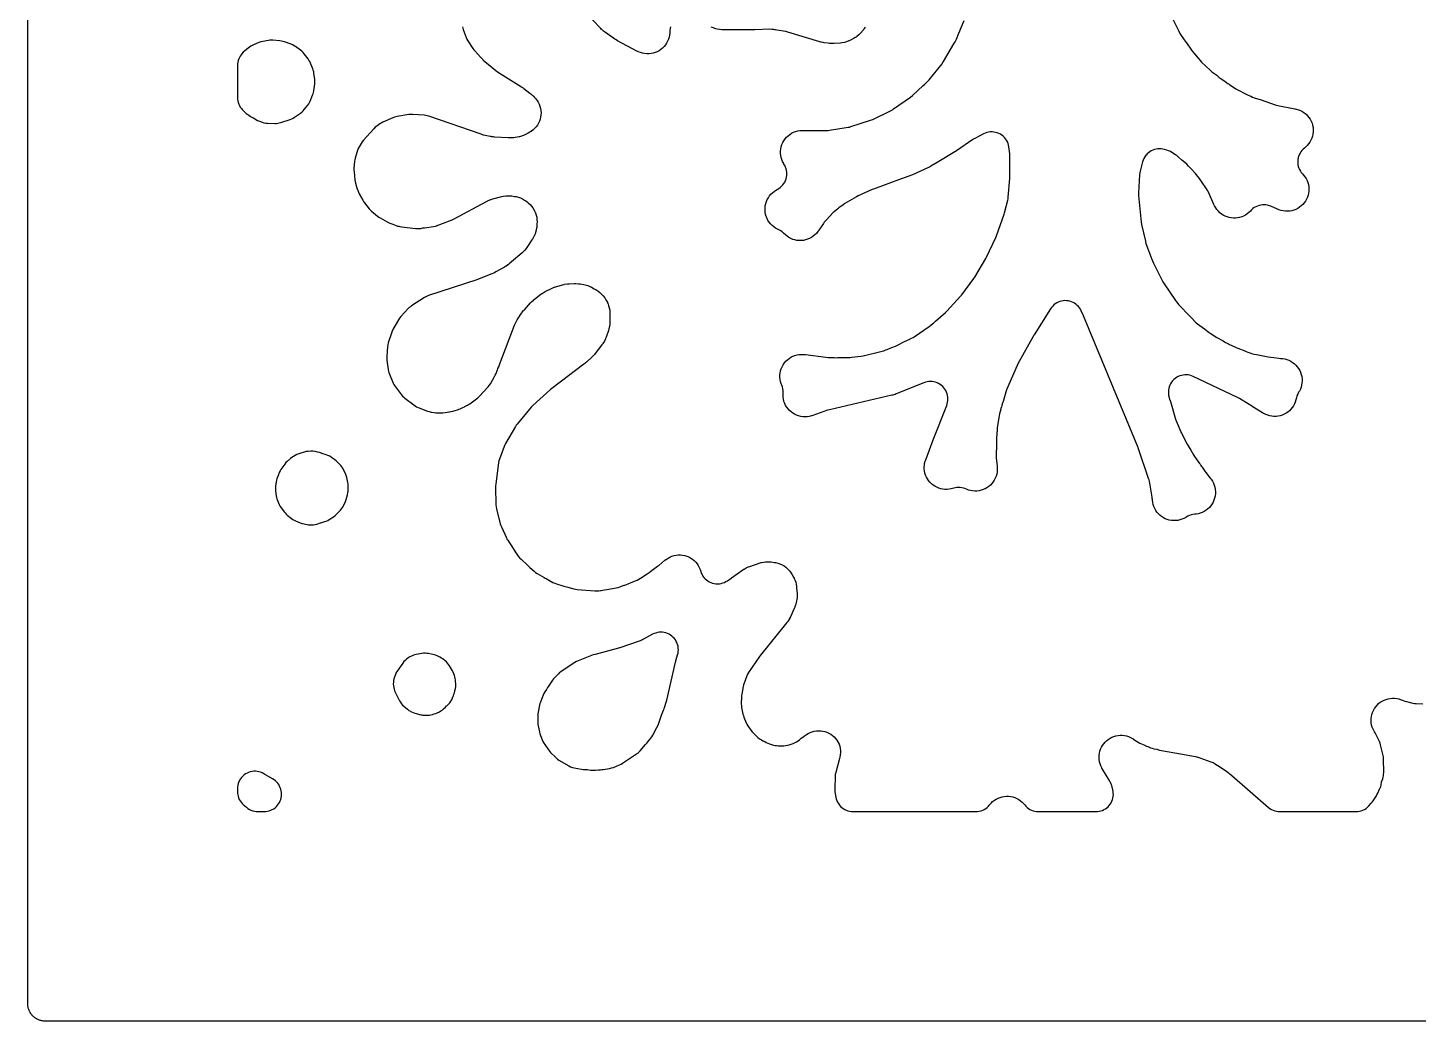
# Model space of a CAD drawing. Header units: millimetres. Extents: x 0 to 300, y 0 to 300.
# Drawn here: x -0.1 to 198.8, y -0.1 to 142.1 of the extents above; entities that cross this region are included whole.
import ezdxf

# ---------------------------------------------------------------- set-up
doc = ezdxf.new("R2010")
doc.units = ezdxf.units.MM
doc.layers.add('CUT', color=7, linetype='CONTINUOUS')

msp = doc.modelspace()

# ---------------------------------------------------------------- linework, layer by layer
at = {"layer": 'CUT'}
for points in [[(297.0775, -0.15), (3, -0.15), (2.4114, -0.15), (2.2197, -0.1406), (2.1053, -0.135), (1.9757, -0.1157), (1.8629, -0.099), (1.8116, -0.0862), (1.8032, -0.0841), (1.7889, -0.0805), (1.7352, -0.067), (1.6252, -0.0395), (1.5241, -0.0033), (1.5123, 0.0009), (1.5061, 0.0031), (1.5006, 0.0051), (1.3944, 0.0431), (1.3265, 0.0752), (1.2828, 0.0959), (1.2757, 0.0992), (1.274, 0.1), (1.1729, 0.1479), (1.1319, 0.1724), (1.1234, 0.1776), (1.0928, 0.1959), (1.0578, 0.2169), (0.9627, 0.2738), (0.8821, 0.3336), (0.8821, 0.3337), (0.8811, 0.3344), (0.854, 0.3545), (0.7659, 0.4198), (0.7205, 0.461), (0.7179, 0.4634), (0.6943, 0.4847), (0.6645, 0.5118), (0.5844, 0.5844), (0.5323, 0.6418), (0.5165, 0.6593), (0.5038, 0.6732), (0.4911, 0.6873), (0.4198, 0.7659), (0.3356, 0.8795), (0.2738, 0.9627), (0.1994, 1.087), (0.1479, 1.1729), (0.1411, 1.1873), (0.1324, 1.2057), (0.1176, 1.2368), (0.0838, 1.3083), (0.0431, 1.3944), (-0.01, 1.5428), (-0.0395, 1.6252), (-0.0812, 1.7916), (-0.099, 1.8629), (-0.129, 2.065), (-0.135, 2.1053), (-0.15, 2.4114), (-0.15, 297.5872)], [(163.5335, 143.6959), (164.5687, 141.5712), (164.7505, 141.258), (165.3756, 140.341), (165.4831, 140.1556), (165.6451, 139.9357), (165.6848, 139.8876), (166.3801, 138.8676), (166.5246, 138.6761), (167.625, 137.3544), (167.8317, 137.1346), (169.0609, 135.9764), (169.3208, 135.7626), (170.0079, 135.2711), (170.1547, 135.1366), (170.1953, 135.1055), (170.1969, 135.104), (170.3562, 134.9635), (170.5269, 134.837), (171.1646, 134.405), (171.4419, 134.1939), (171.6023, 134.0815), (171.771, 133.9819), (171.856, 133.9362), (172.4675, 133.5089), (172.5683, 133.4489), (172.7699, 133.325), (174.4183, 132.464), (174.7349, 132.3256), (174.874, 132.276), (175.1444, 132.1408), (175.3486, 132.0499), (175.5602, 131.9775), (176.3873, 131.7355), (178.3858, 131.0218), (178.5758, 130.9623), (178.7699, 130.9182), (181.1718, 130.4719), (181.3543, 130.4332), (181.387, 130.4255), (181.7174, 130.3292), (182.0086, 130.2118), (182.2866, 130.066), (182.5486, 129.8931), (182.7922, 129.695), (183.0148, 129.4736), (183.2141, 129.2311), (183.3883, 128.9699), (183.5356, 128.6926), (183.6545, 128.4021), (183.7439, 128.1011), (183.8028, 127.7927), (183.8306, 127.48), (183.8272, 127.1661), (183.7924, 126.854), (183.7267, 126.547), (183.6307, 126.2481), (183.5054, 125.9603), (183.352, 125.6863), (183.1721, 125.4291), (182.9674, 125.191), (182.7399, 124.9746), (182.5719, 124.8439), (182.3865, 124.6847), (182.2176, 124.5081), (182.0667, 124.316), (181.9353, 124.1099), (181.8246, 123.8921), (181.7358, 123.6645), (181.6696, 123.4293), (181.6266, 123.1887), (181.6074, 122.9452), (181.612, 122.7009), (181.6404, 122.4582), (181.6924, 122.2194), (181.7675, 121.9869), (181.8649, 121.7628), (181.9837, 121.5493), (182.1228, 121.3484), (182.2808, 121.162), (182.4569, 120.9738), (182.6438, 120.7303), (182.8061, 120.4697), (182.9421, 120.1945), (183.0507, 119.9074), (183.1308, 119.6111), (183.1817, 119.3084), (183.2027, 119.0022), (183.1938, 118.6953), (183.1551, 118.3908), (183.0868, 118.0916), (182.9897, 117.8004), (182.8647, 117.52), (182.7129, 117.2532), (182.5358, 117.0025), (182.3352, 116.7702), (182.1128, 116.5586), (181.8709, 116.3696), (181.6117, 116.2052), (181.3377, 116.0668), (181.0515, 115.9558), (180.7559, 115.8732), (180.4536, 115.8198), (180.1476, 115.7961), (179.8407, 115.8024), (179.5359, 115.8386), (179.236, 115.9044), (178.916, 116.0081), (178.8854, 116.0197), (178.7158, 116.0887), (177.7519, 116.5089), (177.5215, 116.5961), (177.2836, 116.6602), (177.0406, 116.7006), (176.7948, 116.7169), (176.5486, 116.7089), (176.3044, 116.6767), (176.0645, 116.6206), (175.8314, 116.5412), (175.6071, 116.4392), (175.394, 116.3157), (175.1941, 116.1718), (175.0093, 116.0089), (174.8414, 115.8286), (174.8351, 115.8211), (174.619, 115.6098), (174.3836, 115.4202), (174.1312, 115.2541), (173.8639, 115.113), (173.5843, 114.9981), (173.295, 114.9107), (172.9986, 114.8514), (172.6979, 114.8209), (172.3957, 114.8193), (172.0947, 114.8468), (171.7978, 114.9031), (171.5076, 114.9875), (171.2268, 115.0995), (170.9581, 115.2379), (170.704, 115.4014), (170.4667, 115.5886), (170.2484, 115.7977), (170.0513, 116.0268), (169.877, 116.2737), (169.7129, 116.5615), (169.6983, 116.5902), (169.6205, 116.7528), (168.8237, 118.5264), (168.7386, 118.6979), (168.6406, 118.8624), (167.7592, 120.2213), (167.5613, 120.4862), (167.1062, 121.0181), (167.085, 121.0471), (166.9574, 121.1955), (166.9194, 121.2364), (166.4254, 121.8137), (166.2107, 122.0353), (165.9851, 122.2411), (165.7301, 122.5153), (165.4643, 122.7625), (165.042, 123.1015), (164.4928, 123.6026), (164.3067, 123.7565), (164.1066, 123.8918), (163.4675, 124.2804), (163.2838, 124.3818), (163.0922, 124.4675), (162.8941, 124.5367), (162.5554, 124.6394), (162.3173, 124.699), (162.0744, 124.735), (161.8292, 124.7469), (161.584, 124.7348), (161.3412, 124.6987), (161.1031, 124.6389), (160.872, 124.5561), (160.6502, 124.451), (160.4397, 124.3246), (160.2426, 124.1782), (160.0608, 124.0132), (159.8961, 123.8312), (159.8874, 123.8206), (159.7282, 123.6032), (159.5933, 123.3701), (159.4842, 123.1237), (159.4023, 122.8671), (159.0518, 121.5227), (159.001, 121.279), (158.9748, 121.0315), (158.8291, 118.4253), (158.835, 118.0643), (159.1758, 114.2328), (159.2332, 113.8784), (159.7958, 111.502), (159.8892, 111.1963), (160.7953, 108.792), (160.8075, 108.7641), (160.8348, 108.6841), (160.9648, 108.3734), (161.2649, 107.7735), (161.3015, 107.6799), (161.3789, 107.5029), (161.4696, 107.3323), (161.5812, 107.1409), (162.3045, 105.6948), (162.4842, 105.3912), (164.1301, 103.011), (164.2686, 102.8371), (164.4309, 102.6011), (164.5549, 102.436), (164.692, 102.2817), (166.0601, 100.8646), (166.2882, 100.615), (166.4364, 100.4749), (166.9154, 99.9787), (167.0844, 99.8192), (167.2675, 99.676), (168.2641, 98.9691), (168.7563, 98.5677), (168.9084, 98.453), (169.0687, 98.3503), (169.4654, 98.117), (169.9236, 97.7919), (170.2251, 97.6086), (170.7585, 97.3338), (170.9239, 97.2239), (171.1036, 97.1152), (171.2919, 97.0219), (171.4347, 96.9584), (171.5232, 96.9064), (171.6867, 96.8182), (171.8563, 96.7424), (172.0865, 96.6496), (172.7747, 96.295), (173.0394, 96.1776), (174.0381, 95.8018), (174.219, 95.7215), (174.4654, 95.6272), (174.5907, 95.5939), (174.9092, 95.4741), (175.1384, 95.4003), (175.3736, 95.3489), (175.7015, 95.2935), (177.3885, 94.9462), (177.753, 94.8987), (178.1848, 94.8745), (178.8951, 94.7547), (179.1588, 94.7245), (179.1924, 94.7224), (179.376, 94.7067), (179.4087, 94.7031), (179.743, 94.6494), (180.0417, 94.5708), (180.3313, 94.4632), (180.6089, 94.3277), (180.8719, 94.1656), (181.1178, 93.9785), (181.344, 93.7682), (181.5486, 93.5367), (181.7294, 93.2863), (181.8848, 93.0193), (182.0133, 92.7383), (182.1136, 92.4461), (182.1847, 92.1455), (182.226, 91.8394), (182.237, 91.5306), (182.2177, 91.2223), (182.1683, 90.9174), (182.0891, 90.6188), (181.9811, 90.3294), (181.8452, 90.0519), (181.7355, 89.8746), (181.6005, 89.6258), (181.4944, 89.3633), (181.4187, 89.0906), (181.3511, 88.7795), (181.259, 88.4853), (181.1414, 88.2069), (180.9975, 87.941), (180.8288, 87.6901), (180.6368, 87.4566), (180.4233, 87.2426), (180.1902, 87.0501), (179.9397, 86.8809), (179.6741, 86.7365), (179.3959, 86.6183), (179.1076, 86.5273), (178.8119, 86.4645), (178.5115, 86.4303), (178.2093, 86.4251), (177.9079, 86.4489), (177.6102, 86.5016), (177.319, 86.5826), (177.0368, 86.6912), (176.7405, 86.8394), (176.7124, 86.8552), (176.5574, 86.9472), (175.0858, 87.8694), (175.0285, 87.9115), (174.8413, 88.0365), (174.672, 88.1288), (173.271, 89.0067), (173.0098, 89.1495), (166.6573, 92.1451), (166.4267, 92.24), (166.1878, 92.3116), (165.943, 92.359), (165.6946, 92.3817), (165.4452, 92.3796), (165.1973, 92.3527), (164.9533, 92.3012), (164.7156, 92.2256), (164.4867, 92.1267), (164.2687, 92.0055), (164.0639, 91.8632), (163.8743, 91.7013), (163.7018, 91.5212), (163.548, 91.3248), (163.4147, 91.1141), (163.3029, 90.8911), (163.2139, 90.6582), (163.1486, 90.4175), (163.1076, 90.1715), (163.0913, 89.9226), (163.0999, 89.6734), (163.1332, 89.4263), (163.1463, 89.3713), (163.1679, 89.2508), (163.2079, 89.0675), (163.2615, 88.8876), (163.3752, 88.5526), (164.107, 86.0443), (164.2015, 85.7775), (164.8641, 84.1977), (164.8792, 84.1624), (164.8821, 84.1559), (164.9513, 84.0106), (165.7668, 82.4321), (165.9079, 82.1927), (166.3108, 81.5883), (166.6904, 80.9216), (166.8388, 80.6913), (167.5502, 79.7099), (167.6331, 79.5686), (167.7348, 79.4093), (167.8483, 79.2582), (167.9392, 79.1462), (168.3082, 78.5927), (168.4359, 78.418), (169.0848, 77.6067), (169.1971, 77.459), (169.2165, 77.4322), (169.4021, 77.1461), (169.5449, 76.8697), (169.6596, 76.5805), (169.7452, 76.2814), (169.8009, 75.9754), (169.826, 75.6653), (169.8204, 75.3542), (169.784, 75.0453), (169.7173, 74.7414), (169.6209, 74.4456), (169.4958, 74.1608), (169.3431, 73.8897), (169.1644, 73.6351), (168.9614, 73.3993), (168.7361, 73.1848), (168.4907, 72.9936), (168.2276, 72.8276), (167.9494, 72.6883), (167.6588, 72.5773), (167.3586, 72.4955), (167.0519, 72.4437), (166.871, 72.4314), (166.6114, 72.4), (166.3566, 72.3416), (166.1092, 72.257), (165.872, 72.147), (165.6476, 72.0128), (165.5799, 71.9673), (165.3098, 71.8209), (165.029, 71.7022), (164.738, 71.6112), (164.4396, 71.5489), (164.1366, 71.5157), (163.8317, 71.5121), (163.528, 71.538), (163.2282, 71.5931), (162.9351, 71.6771), (162.6515, 71.789), (162.3801, 71.9278), (162.1234, 72.0923), (161.8839, 72.2809), (161.6637, 72.4917), (161.465, 72.7229), (161.2896, 72.9723), (161.1392, 73.2374), (161.0151, 73.5159), (160.9186, 73.8051), (160.8506, 74.1023), (160.8079, 74.4337), (160.8023, 74.5038), (160.7975, 74.5713), (160.7948, 74.6156), (160.7629, 74.888), (160.3704, 77.1559), (160.3287, 77.3504), (160.2717, 77.541), (158.7671, 81.9254), (158.7573, 81.9536), (158.7556, 81.9584), (158.7107, 82.0749), (150.9549, 100.8118), (150.9328, 100.8635), (150.9277, 100.8751), (150.9107, 100.9128), (150.62, 101.544), (150.5075, 101.76), (150.3745, 101.9641), (150.2223, 102.1542), (150.0523, 102.3286), (149.8661, 102.4856), (149.6655, 102.6238), (149.4525, 102.7418), (149.2289, 102.8385), (148.9971, 102.913), (148.759, 102.9646), (148.5171, 102.9927), (148.2736, 102.9972), (148.0308, 102.978), (147.791, 102.9353), (147.5566, 102.8694), (147.3296, 102.781), (147.1123, 102.671), (146.9068, 102.5403), (146.7149, 102.3903), (146.5386, 102.2222), (146.3795, 102.0379), (146.239, 101.8389), (143.861, 98.0956), (143.846, 98.0716), (143.8434, 98.0674), (143.7835, 97.9654), (141.5525, 93.9513), (141.4442, 93.7318), (139.9261, 90.2325), (139.8143, 89.919), (139.4344, 88.5782), (139.3902, 88.4703), (139.3046, 88.2254), (139.2476, 87.9844), (139.1857, 87.7929), (139.1353, 87.5674), (139.1147, 87.45), (138.9234, 86.7747), (138.8642, 86.5128), (138.6256, 85.1113), (138.5922, 84.7945), (138.5683, 84.2139), (138.5622, 84.1546), (138.5505, 83.7796), (138.5497, 83.761), (138.5095, 83.4817), (138.4895, 83.2902), (138.4842, 83.0978), (138.4923, 82.3671), (138.4309, 80.8727), (138.4303, 80.6812), (138.4445, 80.4901), (138.5757, 79.3251), (138.5916, 79.1444), (138.5937, 79.1116), (138.5988, 78.7759), (138.5736, 78.4706), (138.5188, 78.1692), (138.435, 77.8746), (138.3229, 77.5895), (138.1835, 77.3167), (138.0184, 77.0588), (137.8288, 76.8181), (137.6168, 76.597), (137.3843, 76.3976), (137.1335, 76.2218), (136.8667, 76.0712), (136.5866, 75.9472), (136.2958, 75.8511), (135.9969, 75.7838), (135.693, 75.7458), (135.3868, 75.7376), (135.0812, 75.7592), (134.7792, 75.8105), (134.4836, 75.8909), (134.1973, 75.9996), (134.1846, 76.0059), (133.9721, 76.0993), (133.7519, 76.1725), (133.5259, 76.2251), (133.2959, 76.2564), (133.0641, 76.2663), (132.8323, 76.2546), (132.6026, 76.2215), (132.377, 76.1672), (132.0203, 76.0637), (131.7216, 76.0076), (131.4189, 75.9806), (131.115, 75.9829), (130.8127, 76.0145), (130.5148, 76.0752), (130.2243, 76.1643), (129.9437, 76.2811), (129.6756, 76.4244), (129.4227, 76.593), (129.1872, 76.7851), (128.9713, 76.9991), (128.7772, 77.2329), (128.6065, 77.4844), (128.4608, 77.7512), (128.3416, 78.0308), (128.25, 78.3206), (128.1867, 78.6179), (128.1525, 78.9199), (128.1476, 79.2238), (128.1689, 79.4886), (128.1985, 79.6679), (128.2875, 79.9986), (128.2977, 80.0303), (128.3594, 80.2062), (129.4444, 83.0692), (131.3648, 88.0133), (131.4414, 88.2427), (131.4954, 88.4785), (131.5264, 88.7183), (131.5341, 88.9601), (131.5183, 89.2015), (131.4794, 89.4402), (131.4175, 89.674), (131.3333, 89.9007), (131.2277, 90.1183), (131.1015, 90.3246), (130.9559, 90.5178), (130.7923, 90.696), (130.6123, 90.8576), (130.4176, 91.001), (130.2099, 91.1249), (129.9911, 91.2281), (129.7635, 91.3098), (129.529, 91.369), (129.2898, 91.4054), (129.0483, 91.4184), (128.8067, 91.4081), (128.5672, 91.3744), (128.332, 91.3178), (128.1035, 91.2386), (124.1127, 89.6374), (123.9768, 89.5859), (123.9523, 89.5771), (123.675, 89.4901), (123.6499, 89.4833), (123.5089, 89.4479), (114.5749, 87.3886), (114.3045, 87.31), (112.2159, 86.573), (112.0422, 86.5165), (112.011, 86.5071), (111.685, 86.4267), (111.3819, 86.3826), (111.076, 86.3683), (110.7701, 86.3837), (110.4671, 86.4289), (110.17, 86.5033), (109.8815, 86.6062), (109.6045, 86.7367), (109.3414, 86.8936), (109.0948, 87.0753), (108.8671, 87.2801), (108.6604, 87.5061), (108.4766, 87.7512), (108.3176, 88.0129), (108.1848, 88.2889), (108.0794, 88.5765), (108.0025, 88.873), (107.9549, 89.1756), (107.9369, 89.4813), (107.951, 89.8477), (107.9471, 90.1142), (107.9148, 90.3788), (107.8546, 90.6384), (107.7671, 90.8901), (107.6817, 91.099), (107.5887, 91.4048), (107.5279, 91.7123), (107.4979, 92.0244), (107.4992, 92.3379), (107.5317, 92.6497), (107.5951, 92.9567), (107.6887, 93.2558), (107.8117, 93.5442), (107.9627, 93.8189), (108.1404, 94.0772), (108.3429, 94.3165), (108.5682, 94.5345), (108.8141, 94.7289), (109.0781, 94.8979), (109.3576, 95.0398), (109.6499, 95.1531), (109.952, 95.2368), (110.261, 95.29), (110.5737, 95.3121), (110.9172, 95.3022), (110.9504, 95.2995), (111.1364, 95.2802), (114.0705, 94.9003), (114.3916, 94.8796), (114.9467, 94.8796), (115.1282, 94.861), (115.2357, 94.8594), (115.2608, 94.8562), (115.5103, 94.8362), (115.7605, 94.8413), (116.1462, 94.8685), (116.7314, 94.8562), (117.0413, 94.8689), (117.1465, 94.8798), (117.5185, 94.8798), (117.7871, 94.8943), (119.0969, 95.0359), (119.4294, 95.0948), (122.1462, 95.7681), (122.3639, 95.8327), (122.5749, 95.9168), (122.6777, 95.9632), (122.8385, 96.0124), (123.0488, 96.0982), (123.5015, 96.3074), (124.0351, 96.5027), (124.3295, 96.6325), (125.3193, 97.1474), (126.0763, 97.4972), (126.1227, 97.521), (126.3507, 97.6242), (126.5459, 97.7229), (126.7317, 97.8384), (128.8695, 99.3001), (129.106, 99.4835), (129.3683, 99.7133), (129.4599, 99.7817), (129.614, 99.9178), (129.7421, 100.0408), (131.2007, 101.3189), (131.3896, 101.5029), (133.3465, 103.6216), (133.5182, 103.8287), (135.2408, 106.1517), (135.389, 106.3757), (136.9503, 109.0366), (137.0508, 109.226), (138.3966, 112.0492), (138.4963, 112.2897), (139.5867, 115.3659), (139.6524, 115.5817), (140.1164, 117.3954), (140.1593, 117.5976), (140.1853, 117.8027), (140.4144, 120.4916), (140.4234, 120.7235), (140.4081, 122.6624), (140.4143, 122.8085), (140.4144, 122.9421), (140.4153, 122.9649), (140.4153, 123.1656), (140.4085, 123.2503), (140.4105, 123.3755), (140.4016, 123.4869), (140.3975, 124.009), (140.3712, 124.3516), (140.2737, 125.0169), (140.225, 125.2627), (140.152, 125.5024), (140.0553, 125.7336), (139.9359, 125.9539), (139.7951, 126.1612), (139.6342, 126.3534), (139.4549, 126.5285), (139.259, 126.6847), (139.0484, 126.8206), (138.8253, 126.9347), (138.5919, 127.0258), (138.3505, 127.0932), (138.1036, 127.136), (137.8536, 127.1539), (137.6031, 127.1467), (137.3546, 127.1145), (137.1106, 127.0575), (136.8735, 126.9764), (136.6457, 126.872), (136.5593, 126.827), (136.5313, 126.8141), (136.0861, 126.5807), (135.385, 126.2156), (135.1269, 126.0609), (132.755, 124.4366), (130.0161, 122.7541), (129.0938, 122.2402), (128.9683, 122.1733), (128.8821, 122.1295), (128.754, 122.0675), (126.4874, 121.0213), (125.2698, 120.5628), (125.0474, 120.4791), (125.0246, 120.4705), (125.0058, 120.4634), (120.8699, 118.9815), (120.6799, 118.9045), (118.6763, 117.9951), (118.4398, 117.8722), (116.8023, 116.9068), (116.5354, 116.7253), (115.9469, 116.2667), (115.8382, 116.1874), (115.8, 116.1523), (115.2618, 115.7329), (115.1048, 115.5998), (114.9592, 115.4542), (114.8867, 115.3755), (114.8459, 115.3328), (114.8168, 115.2996), (113.9623, 114.3715), (113.8345, 114.2211), (113.7189, 114.0611), (113.0615, 113.0711), (112.9565, 112.9211), (112.9368, 112.8943), (112.7224, 112.6315), (112.5043, 112.4122), (112.2656, 112.2153), (112.0087, 112.0429), (111.7362, 111.8965), (111.4505, 111.7776), (111.1546, 111.6873), (110.8513, 111.6266), (110.5434, 111.5959), (110.234, 111.5957), (109.9261, 111.6259), (109.6226, 111.6862), (109.3266, 111.776), (109.0408, 111.8944), (108.768, 112.0404), (108.5109, 112.2125), (108.2719, 112.409), (108.0084, 112.6731), (107.8322, 112.8336), (107.6415, 112.9766), (107.4381, 113.1009), (107.2237, 113.2051), (107.1286, 113.246), (106.8575, 113.3952), (106.6025, 113.5704), (106.366, 113.7698), (106.1501, 113.9915), (105.9571, 114.2334), (105.7888, 114.493), (105.6468, 114.7679), (105.5326, 115.0554), (105.4471, 115.3528), (105.3913, 115.6571), (105.3656, 115.9654), (105.3704, 116.2748), (105.4055, 116.5822), (105.4707, 116.8846), (105.5653, 117.1792), (105.6884, 117.4631), (105.8387, 117.7335), (106.015, 117.9878), (106.2153, 118.2236), (106.4379, 118.4385), (106.7038, 118.649), (106.7306, 118.6681), (106.8834, 118.7717), (107.349, 119.0709), (107.5507, 119.2151), (107.737, 119.3785), (107.9063, 119.5595), (108.0568, 119.7565), (108.187, 119.9674), (108.2958, 120.1901), (108.3819, 120.4225), (108.4446, 120.6623), (108.4833, 120.9071), (108.4975, 121.1546), (108.4872, 121.4022), (108.4523, 121.6476), (108.3934, 121.8884), (108.3109, 122.1221), (108.2057, 122.3465), (108.0787, 122.5594), (108.0351, 122.6249), (107.8888, 122.9004), (107.7706, 123.1891), (107.6815, 123.4881), (107.6225, 123.7945), (107.5941, 124.1051), (107.5967, 124.4171), (107.6301, 124.7273), (107.6942, 125.0326), (107.7881, 125.3301), (107.9111, 125.6168), (108.0619, 125.8899), (108.239, 126.1468), (108.4407, 126.3848), (108.665, 126.6016), (108.9096, 126.7952), (109.1722, 126.9636), (109.4503, 127.1051), (109.7409, 127.2184), (110.0414, 127.3023), (110.3487, 127.3561), (110.6598, 127.3791), (111.0017, 127.3704), (111.0424, 127.3673), (111.1826, 127.3542), (111.2082, 127.3513), (111.5098, 127.3355), (114.1987, 127.3579), (114.3854, 127.3664), (114.5709, 127.3889), (117.2703, 127.8186), (117.4605, 127.8565), (117.6473, 127.9091), (120.4675, 128.8222), (120.796, 128.9549), (123.4183, 130.2377), (123.5919, 130.3312), (123.7575, 130.4382), (126.1859, 132.1452), (126.4514, 132.3604), (128.0115, 133.8125), (128.1829, 133.9586), (128.3401, 134.1046), (128.4199, 134.1927), (128.617, 134.3761), (128.8559, 134.6318), (130.711, 136.9206), (130.8228, 137.0695), (130.9232, 137.2263), (132.4044, 139.7417), (132.5934, 140.0558), (132.6959, 140.244), (132.782, 140.4403), (133.1067, 141.277), (133.8898, 143.0885)], [(62.0569, 142.2011), (62.1054, 141.9948), (62.1711, 141.7933), (62.5838, 140.69), (62.6905, 140.4453), (62.8228, 140.2134), (63.5418, 139.0956), (63.6688, 138.916), (63.8111, 138.7482), (64.6844, 137.8064), (64.9174, 137.5519), (64.9648, 137.504), (65.0213, 137.4431), (65.2643, 137.2138), (66.8177, 135.9333), (67.0827, 135.7425), (70.5035, 133.6039), (70.6376, 133.516), (70.7273, 133.4544), (70.8575, 133.3609), (71.7143, 132.7173), (71.8408, 132.618), (71.8631, 132.5998), (72.1027, 132.3853), (72.1233, 132.3652), (72.236, 132.2505), (72.3868, 132.0902), (72.5108, 131.9518), (72.5323, 131.9265), (72.7406, 131.6558), (72.9053, 131.3913), (73.043, 131.1117), (73.1523, 130.8199), (73.2322, 130.5188), (73.2819, 130.2111), (73.301, 129.9001), (73.2891, 129.5887), (73.2465, 129.2801), (73.1736, 128.9771), (73.071, 128.6829), (72.9398, 128.4002), (72.7813, 128.132), (72.597, 127.8807), (72.3888, 127.6489), (72.1586, 127.4389), (71.8848, 127.2347), (71.8572, 127.2162), (71.7004, 127.1165), (71.4648, 126.9748), (71.281, 126.8712), (71.2477, 126.8537), (70.8641, 126.6782), (70.8291, 126.6645), (70.6304, 126.5933), (70.3587, 126.5043), (70.2089, 126.4587), (70.1819, 126.4511), (69.9017, 126.3847), (69.617, 126.3419), (69.5891, 126.3389), (69.4331, 126.3253), (69.2028, 126.3102), (68.9735, 126.3021), (68.8177, 126.3014), (68.5882, 126.3074), (66.6234, 126.4189), (66.4804, 126.4298), (66.4549, 126.4322), (66.1709, 126.4702), (66.1456, 126.4746), (66.0048, 126.5018), (65.319, 126.6476), (65.0934, 126.703), (64.9415, 126.7453), (64.7197, 126.8145), (57.2304, 129.4091), (57.0234, 129.4709), (56.8118, 129.5147), (56.5972, 129.54), (54.9717, 129.6607), (54.6744, 129.665), (54.3787, 129.6341), (52.7203, 129.3599), (52.513, 129.3165), (52.31, 129.2557), (52.113, 129.1779), (50.6506, 128.5281), (50.4325, 128.4182), (50.2263, 128.2875), (49.7935, 127.9827), (49.5755, 127.8103), (49.378, 127.6147), (47.889, 125.9667), (47.7078, 125.7412), (47.5539, 125.4963), (47.1495, 124.7615), (47.0204, 124.4893), (46.9249, 124.2036), (46.7058, 123.3866), (46.6594, 123.1786), (46.6309, 122.9674), (46.5352, 121.9245), (46.5248, 121.681), (46.5381, 121.4376), (46.658, 120.2841), (46.6935, 120.0507), (46.7508, 119.8216), (47.0106, 118.959), (47.013, 118.95), (47.0147, 118.9455), (47.072, 118.755), (47.1618, 118.5057), (47.2774, 118.2673), (47.7773, 117.3624), (47.8938, 117.1719), (48.0269, 116.9927), (48.7168, 116.1453), (48.8757, 115.9682), (49.0506, 115.8069), (49.8951, 115.0998), (50.0796, 114.9594), (50.2762, 114.8367), (50.5981, 114.656), (50.5989, 114.6554), (50.6017, 114.6539), (51.2623, 114.2831), (51.4535, 114.1863), (51.6523, 114.1062), (52.1109, 113.944), (52.3309, 113.8429), (52.5542, 113.753), (52.7851, 113.6851), (52.9648, 113.6505), (53.09, 113.6139), (53.3637, 113.566), (55.3551, 113.3305), (55.5981, 113.3137), (55.8416, 113.3207), (56.0833, 113.3513), (56.4099, 113.4089), (56.4438, 113.4098), (56.6459, 113.4315), (57.8928, 113.6168), (58.1888, 113.6793), (58.4751, 113.7771), (58.4937, 113.7848), (58.5829, 113.8051), (58.8188, 113.8844), (60.5916, 114.5799), (60.8653, 114.7069), (65.4933, 117.2032), (65.692, 117.3029), (65.7279, 117.3196), (66.1411, 117.4828), (66.1788, 117.4952), (66.392, 117.5581), (67.6902, 117.9), (67.8725, 117.9432), (67.9053, 117.9501), (68.2454, 118.0041), (68.559, 118.0222), (68.903, 118.0076), (68.9363, 118.0045), (69.1224, 117.9826), (69.5129, 117.9267), (69.6962, 117.8958), (69.7287, 117.8894), (70.0604, 117.8078), (70.3541, 117.7037), (70.636, 117.5711), (70.9292, 117.3959), (70.9568, 117.3774), (71.1088, 117.2705), (71.31, 117.1213), (71.4575, 117.0062), (71.4833, 116.985), (71.7378, 116.7537), (71.9477, 116.5207), (72.1334, 116.2678), (72.3084, 115.9718), (72.3239, 115.9422), (72.4068, 115.7745), (72.4079, 115.772), (72.4824, 115.6001), (72.4949, 115.5691), (72.6078, 115.2439), (72.6806, 114.9384), (72.7226, 114.6272), (72.7344, 114.2832), (72.7339, 114.2497), (72.7263, 114.0626), (72.6993, 113.6518), (72.6819, 113.4612), (72.6779, 113.4273), (72.6192, 113.0805), (72.5255, 112.7415), (72.5147, 112.7091), (72.4497, 112.5291), (72.4389, 112.5013), (72.356, 112.3054), (72.3402, 112.2709), (72.1419, 111.8949), (72.1224, 111.8624), (72.0075, 111.6834), (71.2686, 110.6006), (71.1732, 110.4671), (71.1556, 110.4436), (70.9644, 110.2102), (70.7536, 109.9944), (70.7321, 109.9743), (70.61, 109.8647), (68.7457, 108.2643), (68.5987, 108.1445), (68.572, 108.1237), (68.2609, 107.9071), (68.2322, 107.8892), (68.0688, 107.793), (66.8407, 107.1107), (66.6347, 107.0044), (66.4927, 106.9366), (66.2805, 106.8433), (64.4414, 106.1014), (64.3228, 106.0559), (64.2417, 106.0263), (64.1217, 105.9848), (57.194, 103.722), (56.9903, 103.6454), (56.7939, 103.5515), (56.6065, 103.4408), (54.7784, 102.251), (54.6115, 102.1323), (54.4548, 102.0004), (54.3094, 101.8561), (53.2465, 100.7104), (53.0693, 100.4968), (52.9169, 100.2648), (52.1098, 98.8742), (51.9842, 98.6271), (51.8867, 98.3676), (51.4429, 96.9525), (51.3749, 96.685), (51.3369, 96.4117), (51.2207, 95.0157), (51.2131, 94.7354), (51.237, 94.4559), (51.427, 93.1217), (51.4677, 92.9049), (51.5273, 92.6926), (51.6054, 92.4863), (52.1597, 91.1975), (52.2481, 91.0131), (52.3513, 90.8365), (52.4686, 90.669), (53.3575, 89.5037), (53.4974, 89.3361), (53.6512, 89.1813), (53.818, 89.0406), (55.0838, 88.064), (55.2803, 87.9269), (55.489, 87.8092), (55.708, 87.712), (57.0609, 87.188), (57.3062, 87.1073), (57.5585, 87.0523), (58.0294, 86.9749), (58.239, 86.9495), (58.45, 86.9419), (58.6609, 86.9521), (58.7678, 86.9618), (58.8252, 86.9538), (59.0496, 86.9428), (59.2741, 86.952), (59.5949, 86.9796), (59.8571, 87.0163), (60.114, 87.0805), (60.1302, 87.0855), (60.2117, 87.0929), (60.4481, 87.1257), (60.6802, 87.181), (61.3462, 87.3736), (61.5531, 87.4434), (61.7531, 87.5309), (62.1093, 87.7057), (62.1251, 87.7115), (62.3542, 87.8223), (62.4168, 87.8566), (62.7622, 88.0261), (62.9474, 88.1269), (63.1234, 88.2429), (64.0751, 88.9295), (64.2727, 89.0878), (64.4532, 89.2653), (65.7228, 90.6466), (65.8986, 90.8607), (66.0497, 91.0929), (66.6551, 92.1464), (66.7439, 92.3156), (66.8195, 92.4912), (67.0537, 93.0975), (67.146, 93.2944), (67.2432, 93.5329), (67.4416, 94.1021), (69.5211, 99.4864), (69.5965, 99.6675), (69.6109, 99.6995), (69.7898, 100.049), (69.8074, 100.0794), (69.9104, 100.2466), (70.5306, 101.1973), (70.6123, 101.3173), (70.6273, 101.3385), (70.8041, 101.5685), (70.8208, 101.5885), (70.9157, 101.6982), (71.8097, 102.6915), (71.9307, 102.8197), (71.9528, 102.8421), (72.2121, 103.0806), (72.2362, 103.1009), (72.374, 103.2108), (73.2925, 103.909), (73.4276, 104.007), (73.4522, 104.024), (73.7348, 104.2015), (73.7607, 104.2163), (73.9077, 104.2954), (74.804, 104.7528), (74.9718, 104.8333), (75.0021, 104.8469), (75.3487, 104.9823), (75.3802, 104.9929), (75.5581, 105.0476), (76.3848, 105.2793), (76.5989, 105.3326), (76.6373, 105.3409), (77.073, 105.4093), (77.1121, 105.4131), (77.3322, 105.4279), (78.0413, 105.4548), (78.2426, 105.457), (78.2786, 105.4565), (78.6801, 105.4285), (78.7157, 105.4241), (78.9148, 105.394), (79.4258, 105.3026), (79.6124, 105.2644), (79.6455, 105.2567), (79.982, 105.1605), (80.3071, 105.0306), (80.338, 105.0164), (80.5089, 104.9325), (80.9322, 104.7113), (81.1009, 104.6175), (81.1305, 104.6), (81.4263, 104.4042), (81.7004, 104.1792), (81.7259, 104.1559), (81.8651, 104.0223), (82.0587, 103.8268), (82.1867, 103.6908), (82.209, 103.666), (82.425, 103.3992), (82.5969, 103.1374), (82.7558, 102.8332), (82.7698, 102.8029), (82.8437, 102.6313), (82.903, 102.4835), (82.9678, 102.3098), (82.9786, 102.2785), (83.0737, 101.9513), (83.1306, 101.6456), (83.1596, 101.3061), (83.1607, 101.273), (83.1628, 101.0876), (83.1461, 99.8845), (83.1383, 99.6894), (83.136, 99.6546), (83.0938, 99.2983), (83.0148, 98.9483), (83.0053, 98.9147), (82.9476, 98.7282), (82.6224, 97.7673), (82.5497, 97.5706), (82.5357, 97.5359), (82.3722, 97.1869), (82.1707, 96.8584), (82.1494, 96.8277), (82.0252, 96.6587), (81.0571, 95.4164), (80.9539, 95.2897), (80.9349, 95.2674), (80.7123, 95.0281), (80.6915, 95.0076), (80.5725, 94.8954), (79.798, 94.1961), (79.6723, 94.0875), (79.5852, 94.0156), (79.4547, 93.9127), (74.842, 90.4367), (74.6679, 90.2926), (72.1278, 87.9908), (71.8837, 87.736), (69.878, 85.3222), (69.7548, 85.161), (69.645, 84.9904), (68.2118, 82.5497), (68.1044, 82.3458), (68.0162, 82.1328), (67.3623, 80.3219), (67.2862, 80.0706), (67.2369, 79.8127), (66.8158, 76.7431), (66.7969, 76.5496), (66.793, 76.3553), (66.8424, 73.7754), (66.8648, 73.4866), (66.9204, 73.2022), (67.4768, 71.0328), (67.5419, 70.8192), (67.6257, 70.6123), (68.3422, 69.0491), (68.4315, 68.8729), (68.5345, 68.7043), (69.338, 67.4986), (69.5752, 67.1171), (69.7121, 66.9191), (69.7699, 66.8505), (70.0524, 66.4266), (70.2326, 66.1884), (70.4399, 65.9734), (71.3791, 65.1091), (71.4066, 65.0796), (71.5937, 64.8982), (71.6925, 64.8208), (72.3043, 64.2577), (72.5291, 64.0738), (72.7738, 63.9171), (73.7579, 63.3649), (73.8995, 63.276), (74.0313, 63.2115), (75.0085, 62.6631), (75.2672, 62.537), (75.5387, 62.4414), (76.4358, 62.1825), (76.5811, 62.1272), (76.769, 62.0721), (77.1457, 61.9776), (77.978, 61.7374), (78.2301, 61.6785), (78.487, 61.6461), (81.0221, 61.4587), (81.3082, 61.454), (81.5931, 61.482), (81.7985, 61.5142), (81.931, 61.5143), (82.1667, 61.5368), (82.3993, 61.5815), (82.7116, 61.6571), (84.0643, 61.8689), (84.3396, 61.9281), (84.6066, 62.0178), (85.2259, 62.2657), (85.2807, 62.279), (85.5259, 62.3518), (85.7625, 62.4493), (86.1874, 62.6505), (87.044, 62.9933), (87.3047, 63.1156), (87.5497, 63.267), (88.4729, 63.9139), (88.7784, 64.1041), (89.0424, 64.2932), (89.2083, 64.4292), (89.9888, 64.9761), (90.1481, 65.0976), (91.0318, 65.8289), (91.177, 65.9432), (91.2035, 65.963), (91.4853, 66.1528), (91.7581, 66.2998), (92.0442, 66.4193), (92.3406, 66.51), (92.6445, 66.5711), (92.9529, 66.6019), (93.2628, 66.6023), (93.5713, 66.5721), (93.8754, 66.5117), (94.172, 66.4217), (94.4583, 66.3029), (94.7315, 66.1565), (94.9889, 65.9839), (95.2282, 65.7869), (95.4468, 65.5672), (95.6428, 65.327), (95.8142, 65.0688), (95.9593, 64.7949), (96.0768, 64.508), (96.1552, 64.2452), (96.2382, 64.0106), (96.344, 63.7854), (96.4717, 63.5719), (96.6201, 63.3721), (96.7875, 63.188), (96.9724, 63.0215), (97.173, 62.8742), (97.3872, 62.7476), (97.6129, 62.6428), (97.8479, 62.5611), (98.0899, 62.5031), (98.3364, 62.4694), (98.5851, 62.4605), (98.8334, 62.4763), (99.079, 62.5167), (99.3193, 62.5813), (99.5519, 62.6694), (99.7747, 62.7803), (99.9854, 62.9128), (100.1783, 63.048), (100.3362, 63.1439), (100.5285, 63.2876), (100.5744, 63.3255), (102.1955, 64.4613), (102.3467, 64.5619), (102.3742, 64.5792), (102.6648, 64.7434), (102.97, 64.8788), (103.0002, 64.8905), (103.1712, 64.9518), (104.6592, 65.4458), (104.8234, 65.4962), (104.853, 65.5045), (105.1605, 65.5762), (105.4459, 65.6156), (105.7337, 65.6288), (106.0491, 65.6143), (106.0797, 65.6114), (106.2503, 65.5918), (106.6649, 65.5344), (106.839, 65.5061), (106.87, 65.5003), (107.1855, 65.4259), (107.4927, 65.3221), (107.4933, 65.3219), (107.8105, 65.1805), (108.0851, 65.0264), (108.3221, 64.8633), (108.5432, 64.6792), (108.7466, 64.4757), (108.9305, 64.2544), (109.1091, 63.9945), (109.1253, 63.9684), (109.2125, 63.8207), (109.4507, 63.3952), (109.529, 63.2478), (109.5424, 63.2211), (109.668, 62.941), (109.7593, 62.6764), (109.8268, 62.4046), (109.8739, 62.1014), (109.8772, 62.0717), (109.8918, 61.9054), (109.9479, 61.0472), (109.955, 60.8795), (109.9557, 60.8495), (109.9482, 60.5412), (109.9131, 60.2347), (109.9084, 60.205), (109.8782, 60.04), (109.8289, 59.8009), (109.7809, 59.597), (109.7714, 59.5609), (109.6416, 59.1628), (109.6281, 59.1279), (109.5467, 58.9349), (108.9986, 57.7296), (108.9296, 57.5861), (108.9167, 57.5606), (108.7733, 57.3053), (108.6088, 57.0631), (108.5917, 57.0402), (108.494, 56.9144), (104.7053, 52.2453), (104.573, 52.0665), (103.0185, 49.7582), (102.8765, 49.5199), (102.7619, 49.2673), (102.3603, 48.2339), (102.2847, 48.0082), (102.2309, 47.7763), (102.0283, 46.6639), (102.0002, 46.4639), (101.9883, 46.2622), (101.9702, 45.287), (101.9801, 45.0131), (102.02, 44.742), (102.2071, 43.8225), (102.2664, 43.5895), (102.3476, 43.3634), (102.6756, 42.5725), (102.7823, 42.3478), (102.9107, 42.1347), (103.3246, 41.5195), (103.5033, 41.285), (103.7084, 41.0732), (104.35, 40.4844), (104.5874, 40.2918), (104.8466, 40.1297), (105.0688, 40.0089), (105.078, 40.0026), (105.2839, 39.8887), (105.3145, 39.8754), (105.527, 39.7599), (105.7567, 39.6498), (105.9964, 39.5637), (106.5887, 39.3843), (106.8045, 39.3294), (107.0244, 39.2938), (107.2465, 39.278), (107.7549, 39.2644), (108.0611, 39.2751), (108.3637, 39.3231), (108.8018, 39.4204), (109.095, 39.5046), (109.3757, 39.6239), (109.8537, 39.8624), (110.0836, 39.9928), (110.2986, 40.1467), (110.496, 40.3225), (110.5097, 40.336), (110.5382, 40.3509), (110.7709, 40.489), (110.9873, 40.6514), (111.027, 40.6847), (111.2954, 40.8883), (111.5572, 41.0493), (111.8334, 41.184), (112.1215, 41.291), (112.4187, 41.3694), (112.7221, 41.4185), (113.0288, 41.4377), (113.3359, 41.4268), (113.6405, 41.386), (113.9397, 41.3157), (114.2306, 41.2166), (114.5104, 41.0895), (114.7765, 40.9357), (115.0263, 40.7566), (115.2574, 40.5541), (115.4677, 40.3299), (115.655, 40.0863), (115.8081, 39.841), (115.8271, 39.8067), (115.8553, 39.7498), (115.9647, 39.4968), (116.0582, 39.2061), (116.1231, 38.9077), (116.1587, 38.6044), (116.1647, 38.2991), (116.1411, 37.9947), (116.083, 37.665), (116.0758, 37.6333), (116.0312, 37.4567), (115.4787, 35.4734), (115.415, 35.1757), (115.388, 34.8725), (115.3406, 33.1775), (115.3462, 32.9258), (115.3771, 32.676), (115.5099, 31.9184), (115.5652, 31.6752), (115.6444, 31.4387), (115.7468, 31.2112), (115.8713, 30.9952), (116.0168, 30.7925), (116.1817, 30.6054), (116.3645, 30.4357), (116.5632, 30.285), (116.776, 30.1549), (117.0006, 30.0466), (117.235, 29.9612), (117.4767, 29.8996), (117.7233, 29.8624), (117.9724, 29.85), (118.0063, 29.85), (135.1037, 29.85), (135.5308, 29.85), (135.7844, 29.8629), (136.0353, 29.9014), (136.281, 29.9652), (136.519, 30.0536), (136.7468, 30.1657), (136.9621, 30.3002), (137.1626, 30.456), (137.3462, 30.6312), (137.462, 30.7667), (137.4627, 30.7662), (137.722, 31.0706), (137.9443, 31.2849), (138.1866, 31.4763), (138.4465, 31.6431), (138.7215, 31.7836), (139.009, 31.8964), (139.3061, 31.9805), (139.6101, 32.035), (139.9179, 32.0595), (140.2267, 32.0537), (140.5334, 32.0176), (140.835, 31.9516), (141.1288, 31.8563), (141.4118, 31.7327), (141.6812, 31.5819), (141.9347, 31.4054), (142.1695, 31.2049), (142.3836, 30.9824), (142.5258, 30.802), (142.6908, 30.6131), (142.8738, 30.4417), (143.0731, 30.2895), (143.2866, 30.1581), (143.5122, 30.0487), (143.7477, 29.9624), (143.9906, 29.9002), (144.2385, 29.8626), (144.4889, 29.85), (152.7169, 29.85), (152.9572, 29.8616), (153.1953, 29.8962), (153.429, 29.9535), (153.656, 30.0331), (153.8744, 30.1341), (154.082, 30.2556), (154.277, 30.3965), (154.4576, 30.5555), (154.622, 30.7311), (154.7688, 30.9217), (154.8966, 31.1256), (155.0042, 31.3407), (155.0906, 31.5653), (155.155, 31.7971), (155.1969, 32.034), (155.2158, 32.2738), (155.2115, 32.5143), (155.1842, 32.7534), (155.134, 32.9887), (154.979, 33.5751), (154.9074, 33.8018), (154.8147, 34.0206), (154.7015, 34.2296), (153.6747, 35.9285), (153.5849, 36.0855), (153.5695, 36.1139), (153.4258, 36.4135), (153.3216, 36.6982), (153.2454, 36.9917), (153.1977, 37.2911), (153.1791, 37.5937), (153.1897, 37.8967), (153.2294, 38.1972), (153.2979, 38.4926), (153.3945, 38.78), (153.5183, 39.0567), (153.6682, 39.3202), (153.8428, 39.5681), (154.0404, 39.798), (154.2593, 40.0078), (154.4973, 40.1956), (154.7524, 40.3596), (155.022, 40.4982), (155.3037, 40.6103), (155.5949, 40.6947), (155.8929, 40.7506), (156.1949, 40.7776), (156.498, 40.7754), (156.7996, 40.7441), (157.0967, 40.6838), (157.3867, 40.5952), (157.6667, 40.4791), (157.96, 40.3229), (157.9878, 40.3063), (158, 40.2986), (158.123, 40.204), (158.3126, 40.0716), (158.5136, 39.9573), (158.5476, 39.94), (158.7935, 39.7769), (159.0041, 39.6515), (159.2259, 39.5474), (159.7096, 39.3488), (159.7579, 39.3242), (159.9676, 39.2293), (160.1729, 39.1585), (160.5417, 39.007), (160.7788, 38.9232), (161.0232, 38.8637), (161.4429, 38.7837), (161.8371, 38.6676), (162.1218, 38.6015), (164.8152, 38.1406), (166.9941, 37.725), (167.1376, 37.6947), (167.1632, 37.6888), (167.4461, 37.6115), (167.4712, 37.6036), (167.6101, 37.5567), (169.1564, 37.0012), (169.3003, 36.9461), (169.3259, 36.9357), (169.4918, 36.8602), (169.6262, 36.7931), (169.6582, 36.7749), (169.8348, 36.6677), (170.4087, 36.2974), (171.4559, 35.5939), (171.6434, 35.4593), (171.7679, 35.3641), (171.8987, 35.2574), (172.1557, 35.037), (177.4285, 30.4617), (177.6295, 30.3046), (177.8455, 30.1687), (178.0742, 30.0556), (178.3132, 29.9664), (178.56, 29.9019), (178.8122, 29.863), (179.067, 29.85), (179.1275, 29.85), (189.9133, 29.85), (189.9399, 29.85), (190.1981, 29.8634), (190.4536, 29.9034), (190.7036, 29.9695), (190.9454, 30.0611), (191.1765, 30.1773), (191.3943, 30.3166), (191.5966, 30.4777), (191.7811, 30.6589), (192.1296, 31.0383), (192.2797, 31.2179), (192.4123, 31.4108), (192.8575, 32.1279), (192.8662, 32.1439), (192.9463, 32.264), (193.0628, 32.4828), (193.3336, 33.0586), (193.415, 33.2524), (193.4798, 33.4525), (193.5276, 33.6572), (193.6126, 34.1064), (193.7705, 34.5578), (193.833, 34.7649), (193.8773, 34.9766), (193.9032, 35.1914), (193.9104, 35.4076), (193.89, 37.4756), (193.8795, 37.6813), (193.8521, 37.8855), (193.8079, 38.0868), (193.4642, 39.3938), (193.3874, 39.6351), (193.2867, 39.8674), (192.6715, 41.1098), (192.59, 41.2611), (192.5767, 41.2838), (192.534, 41.3586), (192.3815, 41.6598), (192.2699, 41.9469), (192.1869, 42.2436), (192.1333, 42.5469), (192.1096, 42.8541), (192.1161, 43.162), (192.1527, 43.4679), (192.2191, 43.7687), (192.3146, 44.0616), (192.4382, 44.3437), (192.5889, 44.6124), (192.7652, 44.865), (192.9653, 45.0992), (193.1873, 45.3127), (193.4292, 45.5034), (193.6886, 45.6696), (193.963, 45.8096), (194.2498, 45.922), (194.5462, 46.0059), (194.8494, 46.0604), (195.1564, 46.0849), (195.4644, 46.0793), (195.7704, 46.0436), (196.0714, 45.9781), (196.3927, 45.8744), (196.4234, 45.8628), (196.5936, 45.7937), (196.7189, 45.7392), (196.9371, 45.6562), (197.1621, 45.5939), (198.0745, 45.3867), (198.3068, 45.3453), (198.5419, 45.326), (199.5013, 45.2929)], [(91.8371, 142.1896), (91.7752, 141.9471), (91.7379, 141.6995), (91.7255, 141.4495), (91.7256, 141.3191), (91.6957, 141.0127), (91.6359, 140.7106), (91.5469, 140.4158), (91.4295, 140.1312), (91.2848, 139.8594), (91.1142, 139.603), (90.9194, 139.3646), (90.7022, 139.1463), (90.4647, 138.9504), (90.2092, 138.7786), (89.938, 138.6326), (89.6539, 138.5138), (89.3596, 138.4234), (89.0578, 138.3622), (88.7515, 138.3308), (88.4436, 138.3295), (88.137, 138.3584), (87.8348, 138.4171), (87.5397, 138.505), (87.2272, 138.6326), (87.1975, 138.6465), (87.033, 138.7282), (84.2667, 140.1881), (84.0398, 140.3182), (83.8891, 140.4117), (83.6718, 140.5573), (82.398, 141.4765), (82.2643, 141.5776), (82.2408, 141.5962), (81.9877, 141.8158), (81.9659, 141.8364), (81.8469, 141.9545), (80.651, 143.1956)], [(119.681, 142.1525), (119.5893, 141.9834), (119.5722, 141.9537), (119.4872, 141.8223), (118.9187, 141.2004), (118.7936, 141.0699), (118.7706, 141.0472), (118.5238, 140.8246), (118.4006, 140.7334), (118.3057, 140.6703), (118.2763, 140.6528), (118.109, 140.5591), (117.5832, 140.2821), (117.4095, 140.1963), (117.3781, 140.1818), (117.0478, 140.0493), (116.7355, 139.9601), (116.385, 139.8981), (116.3506, 139.8939), (116.1578, 139.8751), (115.2381, 139.8092), (115.0412, 139.8003), (115.0061, 139.7996), (114.6124, 139.8128), (114.5773, 139.8158), (114.3815, 139.838), (113.834, 139.9144), (113.6899, 139.9374), (113.6642, 139.942), (113.3793, 140.0047), (113.354, 140.0113), (113.2136, 140.0509), (108.6422, 141.4367), (108.3462, 141.5071), (107.0627, 141.7309), (106.8494, 141.7587), (106.7901, 141.7613), (106.6464, 141.7919), (106.3537, 141.8364), (106.0579, 141.8461), (103.8985, 141.7884), (103.6638, 141.7694), (99.4064, 141.7714), (99.2248, 141.7759), (99.1924, 141.7775), (98.86, 141.81), (98.5324, 141.8744), (98.5009, 141.8822), (98.3256, 141.9302), (98.1595, 141.98), (97.9978, 142.0325), (97.9691, 142.0425), (97.6791, 142.159)]]:
    msp.add_lwpolyline(points, dxfattribs=at)
for points in [[(29.85, 136.5697), (29.85, 132.1429), (29.85, 132.0922), (29.8619, 131.8483), (29.8976, 131.6067), (29.9567, 131.3697), (30.0386, 131.1397), (30.1426, 130.9187), (30.2676, 130.7089), (30.4125, 130.5123), (30.5434, 130.3518), (30.7503, 130.1275), (30.8702, 130.0258), (30.9189, 129.9729), (31.1204, 129.7965), (31.3396, 129.6427), (31.5063, 129.5385), (31.6618, 129.4222), (31.8384, 129.3015), (32.0247, 129.1963), (32.1343, 129.1462), (32.4852, 128.9271), (32.7311, 128.792), (32.9906, 128.6854), (33.4089, 128.5403), (33.651, 128.4698), (33.8989, 128.4241), (34.1502, 128.4035), (35.1931, 128.371), (35.4135, 128.3739), (35.6327, 128.3961), (35.8491, 128.4376), (36.061, 128.4979), (37.4206, 128.9508), (37.6364, 129.034), (37.8435, 129.1367), (38.0402, 129.258), (38.8573, 129.8159), (39.0638, 129.9732), (39.2529, 130.1511), (39.4225, 130.3476), (39.9312, 131.003), (40.0595, 131.1842), (40.1711, 131.3762), (40.2653, 131.5772), (40.6063, 132.3985), (40.6802, 132.6009), (40.7365, 132.8089), (40.7747, 133.0209), (40.9096, 134.0152), (40.9295, 134.2314), (40.9305, 134.4485), (40.9126, 134.6649), (40.7993, 135.5618), (40.7637, 135.771), (40.7106, 135.9765), (40.6402, 136.1767), (40.3044, 137.0163), (40.2091, 137.2261), (40.0948, 137.4262), (39.9626, 137.6149), (39.4018, 138.3419), (39.246, 138.5249), (39.0733, 138.6922), (38.8854, 138.8421), (38.1489, 139.3736), (37.954, 139.5009), (37.7482, 139.6095), (37.5331, 139.6985), (36.5677, 140.0462), (36.359, 140.1113), (36.1454, 140.1578), (35.9286, 140.1855), (34.9303, 140.2689), (34.7219, 140.2776), (34.5135, 140.2689), (34.3066, 140.2428), (33.4671, 140.1013), (33.1786, 140.0349), (32.9, 139.9348), (32.1389, 139.6095), (31.9437, 139.5158), (31.7573, 139.4056), (31.5811, 139.2797), (30.9024, 138.7487), (30.6787, 138.551), (30.4801, 138.328), (30.3872, 138.2101), (30.2486, 138.0161), (30.1291, 137.8097), (30.0299, 137.5929), (29.9517, 137.3677), (29.8954, 137.136), (29.8614, 136.9), (29.85, 136.6618)], [(36.5285, 72.7804), (36.6662, 72.6104), (36.8183, 72.4532), (36.9835, 72.3098), (37.6033, 71.8178), (37.786, 71.6857), (37.9799, 71.5707), (38.1833, 71.4735), (38.8391, 71.196), (39.1179, 71.097), (39.4065, 71.0317), (40.0468, 70.926), (40.2774, 70.8989), (40.5095, 70.8932), (40.7411, 70.9092), (40.9703, 70.9465), (41.195, 71.005), (41.7348, 71.1726), (41.7538, 71.1777), (41.7684, 71.183), (42.3608, 71.3669), (42.5727, 71.4433), (42.777, 71.5385), (42.9718, 71.6517), (43.603, 72.0575), (43.8323, 72.2241), (44.0413, 72.4156), (44.4707, 72.8562), (44.6207, 73.0247), (44.7549, 73.2061), (44.8722, 73.3988), (45.2022, 74.0005), (45.3282, 74.2661), (45.4221, 74.5447), (45.6013, 75.2017), (45.659, 75.4703), (45.6868, 75.7437), (45.7133, 76.3158), (45.7139, 76.5345), (45.6954, 76.7524), (45.6579, 76.9679), (45.5037, 77.6703), (45.4214, 77.9602), (45.3048, 78.2382), (45.0332, 78.7899), (44.9179, 78.9984), (44.7833, 79.195), (44.6307, 79.3779), (44.1803, 79.8677), (43.9985, 80.0463), (43.7994, 80.2055), (43.2959, 80.5675), (43.0605, 80.7176), (42.8099, 80.8405), (42.5471, 80.9347), (41.9304, 81.1175), (41.8688, 81.1458), (41.6059, 81.2488), (41.3331, 81.3216), (41.154, 81.3586), (40.9737, 81.3877), (40.9262, 81.3989), (40.6477, 81.4324), (40.3673, 81.4346), (39.9684, 81.4153), (39.6869, 81.3856), (39.4105, 81.3242), (38.9034, 81.1811), (38.6298, 81.0865), (38.369, 80.9609), (37.8708, 80.6844), (37.6481, 80.545), (37.4414, 80.3831), (36.9912, 79.9907), (36.8008, 79.8061), (36.6311, 79.6023), (36.1861, 79.0067), (36.0698, 78.8368), (35.9679, 78.6579), (35.881, 78.4713), (35.8512, 78.3998), (35.8003, 78.2977), (35.714, 78.0725), (35.7121, 78.0657), (35.5685, 77.7207), (35.4897, 77.5036), (35.4313, 77.2803), (35.3937, 77.0525), (35.3166, 76.3981), (35.3008, 76.1905), (35.3024, 75.9822), (35.3214, 75.7748), (35.4167, 75.0603), (35.4563, 74.8397), (35.5154, 74.6236), (35.5937, 74.4137), (35.8473, 73.8167), (35.9781, 73.553), (36.139, 73.3065)], [(92.229, 54.801), (92.0466, 54.966), (91.8488, 55.1123), (91.6377, 55.2385), (91.4152, 55.3432), (91.1834, 55.4257), (90.9447, 55.4849), (90.7013, 55.5204), (90.4556, 55.5318), (90.2099, 55.519), (89.9668, 55.4821), (89.7284, 55.4215), (89.4971, 55.3378), (89.2752, 55.2318), (87.9518, 54.5175), (87.8145, 54.4469), (87.7896, 54.4348), (87.5068, 54.311), (87.481, 54.301), (87.336, 54.2479), (84.7287, 53.3541), (84.6042, 53.3139), (84.5191, 53.288), (84.3933, 53.2521), (81.0599, 52.3638), (80.788, 52.2744), (78.3807, 51.3268), (78.1278, 51.2106), (77.8893, 51.067), (76.1518, 49.8839), (75.9669, 49.7451), (75.7956, 49.5898), (75.2752, 49.072), (75.102, 48.8809), (74.9495, 48.6731), (74.3941, 47.8282), (74.3827, 47.8143), (74.2497, 47.6363), (74.1331, 47.4471), (74.0758, 47.3441), (73.8492, 46.9994), (73.7194, 46.778), (73.613, 46.5444), (73.5469, 46.3772), (73.5058, 46.2936), (73.4174, 46.0552), (73.4081, 46.0257), (73.215, 45.5367), (73.1389, 45.3139), (73.0841, 45.0848), (72.8963, 44.096), (72.8638, 43.8679), (72.8524, 43.6377), (72.8492, 42.6255), (72.8603, 42.3814), (72.8953, 42.1395), (73.0681, 41.2521), (73.1301, 41.0028), (73.2174, 40.7611), (73.5831, 39.8912), (73.695, 39.6593), (73.8301, 39.4401), (74.3592, 38.6735), (74.5, 38.4884), (74.6575, 38.3172), (75.3577, 37.6237), (75.5146, 37.481), (75.683, 37.3521), (75.8617, 37.2379), (77.292, 36.4074), (77.536, 36.2832), (77.792, 36.1863), (78.0571, 36.118), (79.111, 35.9072), (79.354, 35.871), (79.5993, 35.8587), (79.9566, 35.8584), (80.4056, 35.7949), (80.6448, 35.7728), (80.8851, 35.7736), (81.1241, 35.7976), (81.5243, 35.8572), (81.8111, 35.857), (82.0136, 35.865), (82.2148, 35.8895), (83.1158, 36.0362), (83.3947, 36.0981), (83.6647, 36.1915), (84.5487, 36.555), (84.7692, 36.6585), (84.9787, 36.783), (86.9724, 38.1038), (87.1597, 38.2408), (87.3335, 38.3945), (87.4922, 38.5637), (88.2615, 39.4638), (88.2768, 39.4789), (88.4347, 39.6491), (88.5673, 39.8216), (89.0184, 40.3495), (89.1844, 40.5667), (89.3256, 40.8007), (89.9013, 41.8841), (90.048, 42.2165), (90.5678, 43.6724), (90.85, 44.364), (90.9177, 44.5508), (90.9704, 44.7423), (91.0087, 44.9073), (91.2217, 45.5038), (91.305, 45.7898), (92.5499, 51.2618), (92.5826, 51.3942), (92.6064, 51.4839), (92.6439, 51.615), (92.8536, 52.3014), (92.9138, 52.5399), (92.9503, 52.7832), (92.9627, 53.0288), (92.9509, 53.2745), (92.915, 53.5178), (92.8553, 53.7565), (92.7725, 53.9881), (92.6674, 54.2104), (92.5409, 54.4214), (92.3943, 54.6189)], [(54.6199, 44.2216), (54.6902, 44.1886), (54.7459, 44.1556), (54.9896, 44.0447), (55.2438, 43.9605), (56.1081, 43.7248), (56.2317, 43.6982), (56.2353, 43.6974), (56.2374, 43.697), (56.3741, 43.6676), (56.6447, 43.6397), (56.9167, 43.6413), (57.1454, 43.6551), (57.3495, 43.6759), (57.5512, 43.7133), (57.7492, 43.7672), (57.8589, 43.8019), (57.9929, 43.8304), (58.228, 43.9052), (58.4546, 44.0028), (58.5237, 44.041), (58.5611, 44.0568), (58.7671, 44.1577), (58.9697, 44.2688), (59.1612, 44.3981), (59.34, 44.5445), (59.6269, 44.8026), (59.7984, 44.9727), (59.8099, 44.9865), (59.912, 45.073), (60.0825, 45.2486), (60.2349, 45.4402), (60.3796, 45.6414), (60.5287, 45.8751), (60.651, 46.1239), (60.745, 46.3847), (60.7605, 46.4365), (60.7609, 46.4372), (60.8459, 46.6474), (60.9116, 46.8645), (60.9573, 47.0866), (60.96, 47.1038), (60.9892, 47.2015), (61.0528, 47.4654), (61.0873, 47.7346), (61.0924, 48.0059), (61.091, 48.0223), (61.0955, 48.2071), (61.0811, 48.4289), (61.0492, 48.7198), (61.0179, 48.926), (60.9694, 49.1288), (60.9062, 49.3213), (60.901, 49.3477), (60.832, 49.5797), (60.7408, 49.8039), (60.6284, 50.0183), (60.2099, 50.7304), (60.0839, 50.9236), (59.9407, 51.1044), (59.7815, 51.2713), (59.6076, 51.4227), (59.4204, 51.5575), (58.8311, 51.9419), (58.6358, 52.057), (58.4309, 52.154), (58.218, 52.2319), (57.9989, 52.2903), (57.188, 52.4675), (56.9491, 52.5077), (56.7074, 52.5246), (56.4652, 52.5179), (56.2248, 52.4879), (55.4495, 52.3527), (55.2104, 52.2988), (54.9776, 52.2217), (54.7536, 52.1222), (54.5404, 52.0013), (54.2353, 51.8078), (54.0329, 51.665), (53.8456, 51.5028), (53.6754, 51.3229), (53.5237, 51.127), (52.7193, 49.9741), (52.5765, 49.7437), (52.4594, 49.4992), (52.3695, 49.2434), (52.2597, 48.867), (52.2013, 48.6206), (52.168, 48.3697), (52.1603, 48.1166), (52.1782, 47.864), (52.2216, 47.6146), (52.2798, 47.358), (52.3361, 47.1511), (52.4099, 46.9499), (52.5007, 46.7557), (53.0436, 45.7134), (53.1705, 45.4969), (53.3186, 45.2942), (53.4863, 45.1074), (53.6718, 44.9383), (54.2069, 44.4977), (54.4065, 44.3494)], [(31.0084, 35.2463), (30.8036, 35.1012), (30.6145, 34.9362), (30.4428, 34.7531), (30.2903, 34.5538), (30.1586, 34.3401), (30.049, 34.1143), (29.9626, 33.8787), (29.9003, 33.6356), (29.8626, 33.3875), (29.85, 33.1368), (29.85, 32.744), (29.8611, 32.5087), (29.8943, 32.2756), (29.9492, 32.0466), (30.0255, 31.8238), (30.1224, 31.6092), (30.2391, 31.4046), (30.3745, 31.2119), (30.5274, 31.0328), (30.6965, 30.8689), (31.1432, 30.4749), (31.3453, 30.3145), (31.5628, 30.1758), (31.7934, 30.0602), (32.0347, 29.969), (32.2842, 29.9031), (32.5391, 29.8633), (32.7967, 29.85), (33.672, 29.85), (33.9156, 29.8619), (34.1569, 29.8975), (34.3936, 29.9564), (34.6235, 30.0381), (34.8442, 30.1419), (35.0538, 30.2666), (35.2503, 30.4112), (35.4317, 30.5742), (35.5964, 30.7542), (35.7428, 30.9493), (35.8694, 31.1578), (35.9751, 31.3776), (36.0589, 31.6067), (36.12, 31.8429), (36.1578, 32.0839), (36.1719, 32.3274), (36.1622, 32.5711), (36.1288, 32.8127), (36.072, 33.05), (35.9924, 33.2805), (35.8906, 33.5022), (35.7678, 33.7129), (35.625, 33.9107), (35.4636, 34.0936), (35.2851, 34.2599), (35.0913, 34.408), (34.884, 34.5365), (34.8584, 34.5507), (33.6317, 35.2832), (33.4101, 35.4009), (33.1777, 35.4958), (32.937, 35.5669), (32.6904, 35.6135), (32.4403, 35.6352), (32.1894, 35.6316), (31.9401, 35.603), (31.6948, 35.5494), (31.4562, 35.4716), (31.2267, 35.3702)]]:
    msp.add_lwpolyline(points, close=True, dxfattribs=at)

doc.saveas('drawing.dxf')
